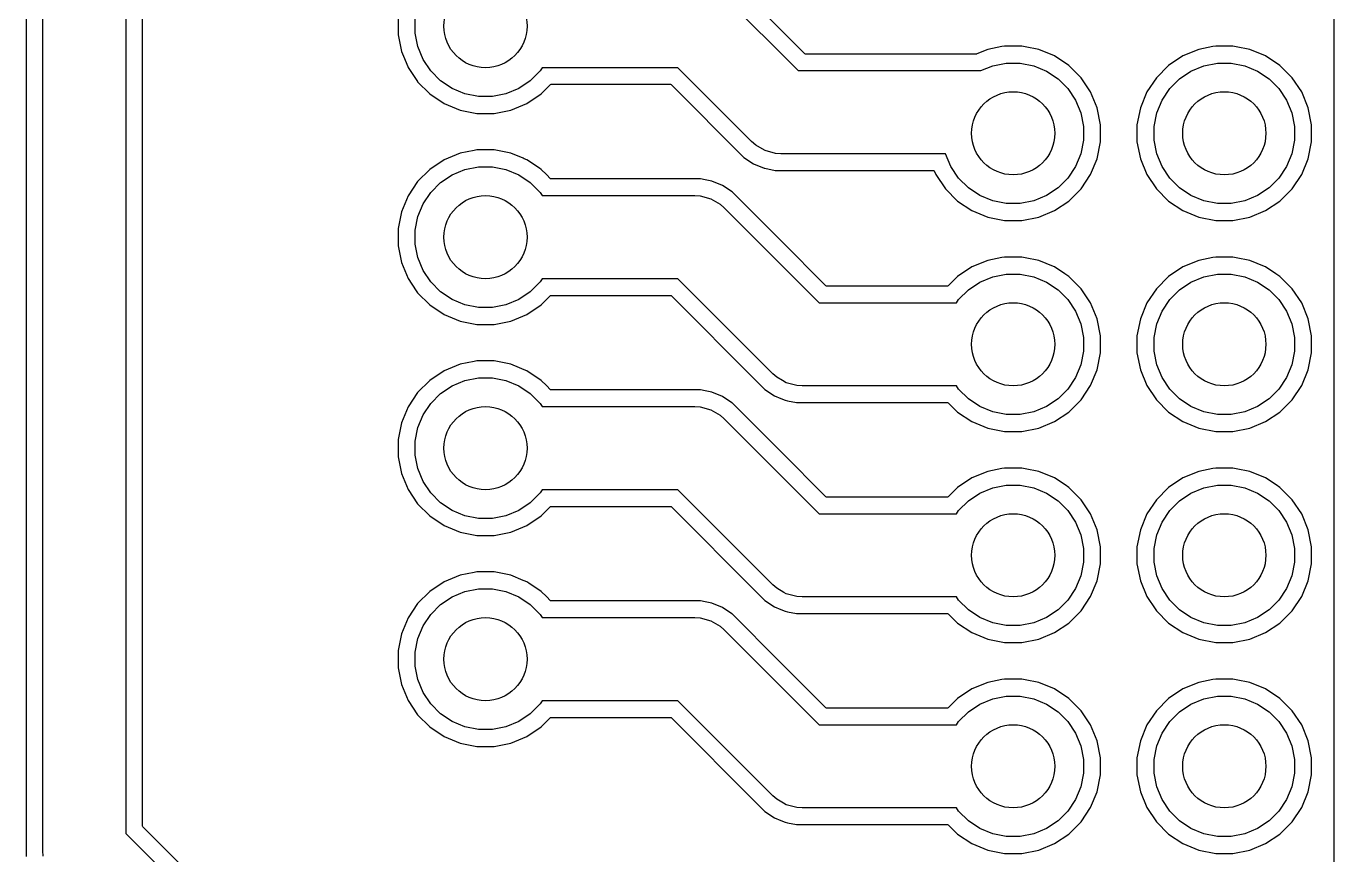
# Model space of a CAD drawing. Extents: x 1.77 to 4.61, y -4.15 to -1.95.
# Drawn here: x 3.992 to 4.612, y -3.442 to -3.049 of the extents above; entities that cross this region are included whole.
import ezdxf

# ---------------------------------------------------------------- set-up
doc = ezdxf.new("R2010")
doc.units = 0
doc.header["$MEASUREMENT"] = 0
doc.layers.add('BLACK', color=7, linetype='CONTINUOUS')

msp = doc.modelspace()

# ---------------------------------------------------------------- linework, layer by layer
at = {"layer": 'BLACK', "linetype": 'CONTINUOUS'}
for p, q in [((4.61189, -1.95045), (4.61189, -4.14955)), ((3.99242, -2.22124), (3.99242, -3.43728)), ((4.00031, -3.44), (4.00031, -2.22396)), ((4.03969, -2.23211), (4.03969, -3.43185)), ((4.32313, -3.03529), (4.35815, -3.07031)), ((4.04758, -3.14514), (4.04758, -3.04514)), ((4.16864, -3.04514), (4.16864, -3.05329)), ((4.1767, -3.05249), (4.1767, -3.04593)), ((4.36129, -3.06229), (4.34414, -3.04514)), ((4.16864, -3.05329), (4.17023, -3.06128)), ((4.17798, -3.05893), (4.1767, -3.05249)), ((4.18049, -3.06499), (4.17798, -3.05893)), ((4.45461, -3.0589), (4.44794, -3.06023)), ((4.45593, -3.05864), (4.45461, -3.0589)), ((4.46407, -3.05864), (4.45593, -3.05864)), ((4.46565, -3.05896), (4.46407, -3.05864)), ((4.47206, -3.06023), (4.46565, -3.05896)), ((4.55461, -3.0589), (4.54794, -3.06023)), ((4.55593, -3.05864), (4.55461, -3.0589)), ((4.56407, -3.05864), (4.55593, -3.05864)), ((4.56565, -3.05896), (4.56407, -3.05864)), ((4.57206, -3.06023), (4.56565, -3.05896)), ((4.17023, -3.06128), (4.17023, -3.06128)), ((4.17023, -3.06128), (4.17116, -3.06351)), ((4.17116, -3.06351), (4.17315, -3.06832)), ((4.18413, -3.07044), (4.18049, -3.06499)), ((4.36161, -3.06242), (4.36129, -3.06229)), ((4.44256, -3.06242), (4.36161, -3.06242)), ((4.44273, -3.06239), (4.44256, -3.06242)), ((4.44794, -3.06023), (4.44273, -3.06239)), ((4.44794, -3.06023), (4.44794, -3.06023)), ((4.47959, -3.06335), (4.47206, -3.06023)), ((4.47206, -3.06023), (4.47206, -3.06023)), ((4.48636, -3.06787), (4.47959, -3.06335)), ((4.54041, -3.06335), (4.53364, -3.06787)), ((4.54794, -3.06023), (4.54041, -3.06335)), ((4.54794, -3.06023), (4.54794, -3.06023)), ((4.57959, -3.06335), (4.57206, -3.06023)), ((4.57206, -3.06023), (4.57206, -3.06023)), ((4.58636, -3.06787), (4.57959, -3.06335)), ((4.17315, -3.06832), (4.17335, -3.0688)), ((4.17335, -3.0688), (4.17781, -3.07548)), ((4.18877, -3.07508), (4.18413, -3.07044)), ((4.23587, -3.07044), (4.23123, -3.07508)), ((4.2369, -3.0689), (4.23587, -3.07044)), ((4.30106, -3.0689), (4.2369, -3.0689)), ((4.33608, -3.10392), (4.30106, -3.0689)), ((4.35815, -3.07031), (4.44464, -3.07031)), ((4.44464, -3.07031), (4.45029, -3.06798)), ((4.45029, -3.06798), (4.45672, -3.0667)), ((4.45672, -3.0667), (4.46328, -3.0667)), ((4.46328, -3.0667), (4.46971, -3.06798)), ((4.46971, -3.06798), (4.47578, -3.07049)), ((4.47578, -3.07049), (4.48123, -3.07413)), ((4.49213, -3.07364), (4.48636, -3.06787)), ((4.48636, -3.06787), (4.48636, -3.06787)), ((4.53364, -3.06787), (4.52787, -3.07364)), ((4.53877, -3.07413), (4.54422, -3.07049)), ((4.54422, -3.07049), (4.55029, -3.06798)), ((4.55029, -3.06798), (4.55672, -3.0667)), ((4.55672, -3.0667), (4.56328, -3.0667)), ((4.56328, -3.0667), (4.56971, -3.06798)), ((4.56971, -3.06798), (4.57578, -3.07049)), ((4.57578, -3.07049), (4.58123, -3.07413)), ((4.59213, -3.07364), (4.58636, -3.06787)), ((4.58636, -3.06787), (4.58636, -3.06787)), ((4.17781, -3.07548), (4.17787, -3.07558)), ((4.17787, -3.07558), (4.18364, -3.08134)), ((4.19422, -3.07873), (4.18877, -3.07508)), ((4.20029, -3.08124), (4.19422, -3.07873)), ((4.22578, -3.07873), (4.21971, -3.08124)), ((4.23123, -3.07508), (4.22578, -3.07873)), ((4.23636, -3.08134), (4.24078, -3.07692)), ((4.24078, -3.07692), (4.2411, -3.07679)), ((4.2411, -3.07679), (4.2976, -3.07679)), ((4.2976, -3.07679), (4.29792, -3.07692)), ((4.29792, -3.07692), (4.33242, -3.11142)), ((4.48123, -3.07413), (4.48587, -3.07877)), ((4.49665, -3.08041), (4.49213, -3.07364)), ((4.52787, -3.07364), (4.52335, -3.08041)), ((4.53413, -3.07877), (4.53877, -3.07413)), ((4.58123, -3.07413), (4.58587, -3.07877)), ((4.59665, -3.08041), (4.59213, -3.07364)), ((4.18364, -3.08134), (4.19041, -3.08586)), ((4.20672, -3.08252), (4.20029, -3.08124)), ((4.21328, -3.08252), (4.20672, -3.08252)), ((4.21971, -3.08124), (4.21328, -3.08252)), ((4.22959, -3.08586), (4.23636, -3.08134)), ((4.48587, -3.07877), (4.48951, -3.08422)), ((4.48951, -3.08422), (4.49202, -3.09029)), ((4.49977, -3.08794), (4.49665, -3.08041)), ((4.52335, -3.08041), (4.52023, -3.08794)), ((4.52798, -3.09029), (4.53049, -3.08422)), ((4.53049, -3.08422), (4.53413, -3.07877)), ((4.58587, -3.07877), (4.58951, -3.08422)), ((4.58951, -3.08422), (4.59202, -3.09029)), ((4.59977, -3.08794), (4.59665, -3.08041)), ((4.19041, -3.08586), (4.19794, -3.08898)), ((4.19794, -3.08898), (4.20593, -3.09057)), ((4.20593, -3.09057), (4.20593, -3.09057)), ((4.20593, -3.09057), (4.21407, -3.09057)), ((4.21407, -3.09057), (4.22206, -3.08898)), ((4.21407, -3.09057), (4.21407, -3.09057)), ((4.22206, -3.08898), (4.22959, -3.08586)), ((4.49202, -3.09029), (4.4933, -3.09672)), ((4.50136, -3.09593), (4.49977, -3.08794)), ((4.52023, -3.08794), (4.51864, -3.09593)), ((4.52023, -3.08794), (4.52023, -3.08794)), ((4.5267, -3.09672), (4.52798, -3.09029)), ((4.59202, -3.09029), (4.5933, -3.09672)), ((4.60136, -3.09593), (4.59977, -3.08794)), ((4.4933, -3.09672), (4.4933, -3.10328)), ((4.50136, -3.10407), (4.50136, -3.09593)), ((4.51864, -3.09593), (4.51864, -3.10407)), ((4.5267, -3.10328), (4.5267, -3.09672)), ((4.5933, -3.09672), (4.5933, -3.10328)), ((4.60136, -3.10407), (4.60136, -3.09593)), ((4.4933, -3.10328), (4.49202, -3.10971)), ((4.52798, -3.10971), (4.5267, -3.10328)), ((4.5933, -3.10328), (4.59202, -3.10971)), ((4.19794, -3.10944), (4.19041, -3.11256)), ((4.20461, -3.10812), (4.19794, -3.10944)), ((4.19794, -3.10944), (4.19794, -3.10944)), ((4.20593, -3.10785), (4.20461, -3.10812)), ((4.21407, -3.10785), (4.20593, -3.10785)), ((4.21565, -3.10817), (4.21407, -3.10785)), ((4.22206, -3.10944), (4.21565, -3.10817)), ((4.22789, -3.11186), (4.22206, -3.10944)), ((4.22206, -3.10944), (4.22206, -3.10944)), ((4.33802, -3.10562), (4.33608, -3.10392)), ((4.34212, -3.10799), (4.33802, -3.10562)), ((4.33802, -3.10562), (4.33802, -3.10562)), ((4.34247, -3.10819), (4.34212, -3.10799)), ((4.34743, -3.10952), (4.34247, -3.10819)), ((4.35, -3.10969), (4.34743, -3.10952)), ((4.34743, -3.10952), (4.34743, -3.10952)), ((4.42797, -3.10969), (4.35, -3.10969)), ((4.42798, -3.10971), (4.42797, -3.10969)), ((4.43049, -3.11578), (4.42798, -3.10971)), ((4.49202, -3.10971), (4.48951, -3.11578)), ((4.49977, -3.11206), (4.50136, -3.10407)), ((4.51864, -3.10407), (4.52023, -3.11206)), ((4.53049, -3.11578), (4.52798, -3.10971)), ((4.59202, -3.10971), (4.58951, -3.11578)), ((4.59977, -3.11206), (4.60136, -3.10407)), ((4.19041, -3.11256), (4.18364, -3.11709)), ((4.20029, -3.11719), (4.20672, -3.11591)), ((4.20672, -3.11591), (4.21328, -3.11591)), ((4.21328, -3.11591), (4.21971, -3.11719)), ((4.22839, -3.11206), (4.22789, -3.11186)), ((4.22959, -3.11256), (4.22839, -3.11206)), ((4.23563, -3.11659), (4.22959, -3.11256)), ((4.33242, -3.11142), (4.33694, -3.11444)), ((4.33694, -3.11444), (4.34196, -3.11652)), ((4.43413, -3.12123), (4.43049, -3.11578)), ((4.48951, -3.11578), (4.48587, -3.12123)), ((4.49665, -3.11959), (4.49977, -3.11206)), ((4.52023, -3.11206), (4.52023, -3.11206)), ((4.52023, -3.11206), (4.52335, -3.11959)), ((4.53413, -3.12123), (4.53049, -3.11578)), ((4.58951, -3.11578), (4.58587, -3.12123)), ((4.59665, -3.11959), (4.59977, -3.11206)), ((4.18364, -3.11709), (4.17787, -3.12285)), ((4.18877, -3.12334), (4.19422, -3.1197)), ((4.19422, -3.1197), (4.20029, -3.11719)), ((4.21971, -3.11719), (4.22578, -3.1197)), ((4.22578, -3.1197), (4.23123, -3.12334)), ((4.23636, -3.11709), (4.23563, -3.11659)), ((4.23887, -3.11959), (4.23636, -3.11709)), ((4.24078, -3.1215), (4.23887, -3.11959)), ((4.2411, -3.12163), (4.24078, -3.1215)), ((4.31193, -3.12163), (4.2411, -3.12163)), ((4.31405, -3.12206), (4.31193, -3.12163)), ((4.31193, -3.12163), (4.31193, -3.12163)), ((4.31193, -3.12163), (4.31193, -3.12163)), ((4.31726, -3.12269), (4.31405, -3.12206)), ((4.34196, -3.11652), (4.34234, -3.11659)), ((4.34234, -3.11659), (4.34234, -3.11659)), ((4.34234, -3.11659), (4.34234, -3.11659)), ((4.34234, -3.11659), (4.34728, -3.11758)), ((4.34728, -3.11758), (4.42221, -3.11758)), ((4.42221, -3.11758), (4.42253, -3.11771)), ((4.42253, -3.11771), (4.42263, -3.11786)), ((4.42263, -3.11786), (4.42335, -3.11959)), ((4.42335, -3.11959), (4.42787, -3.12636)), ((4.43877, -3.12587), (4.43413, -3.12123)), ((4.48587, -3.12123), (4.48123, -3.12587)), ((4.49213, -3.12636), (4.49665, -3.11959)), ((4.52335, -3.11959), (4.52787, -3.12636)), ((4.53877, -3.12587), (4.53413, -3.12123)), ((4.58587, -3.12123), (4.58123, -3.12587)), ((4.59213, -3.12636), (4.59665, -3.11959)), ((4.17787, -3.12285), (4.17335, -3.12962)), ((4.18049, -3.13344), (4.18413, -3.12798)), ((4.18413, -3.12798), (4.18877, -3.12334)), ((4.23123, -3.12334), (4.23587, -3.12798)), ((4.23587, -3.12798), (4.2369, -3.12953)), ((4.32228, -3.12477), (4.31726, -3.12269)), ((4.32679, -3.12779), (4.32228, -3.12477)), ((4.34988, -3.15087), (4.32679, -3.12779)), ((4.32679, -3.12779), (4.32679, -3.12779)), ((4.42787, -3.12636), (4.42787, -3.12636)), ((4.42787, -3.12636), (4.43364, -3.13213)), ((4.44422, -3.12951), (4.43877, -3.12587)), ((4.48123, -3.12587), (4.47578, -3.12951)), ((4.48636, -3.13213), (4.49213, -3.12636)), ((4.52787, -3.12636), (4.52787, -3.12636)), ((4.52787, -3.12636), (4.53364, -3.13213)), ((4.54422, -3.12951), (4.53877, -3.12587)), ((4.58123, -3.12587), (4.57578, -3.12951)), ((4.58636, -3.13213), (4.59213, -3.12636)), ((4.17335, -3.12962), (4.17023, -3.13715)), ((4.17798, -3.1395), (4.18049, -3.13344)), ((4.2369, -3.12953), (4.30921, -3.12953)), ((4.30921, -3.12953), (4.31178, -3.1297)), ((4.31178, -3.1297), (4.31178, -3.1297)), ((4.31178, -3.1297), (4.31675, -3.13103)), ((4.31675, -3.13103), (4.3212, -3.1336)), ((4.3212, -3.1336), (4.3212, -3.1336)), ((4.3212, -3.1336), (4.32313, -3.13529)), ((4.43364, -3.13213), (4.44041, -3.13665)), ((4.45029, -3.13202), (4.44422, -3.12951)), ((4.45672, -3.1333), (4.45029, -3.13202)), ((4.46328, -3.1333), (4.45672, -3.1333)), ((4.46971, -3.13202), (4.46328, -3.1333)), ((4.47578, -3.12951), (4.46971, -3.13202)), ((4.47959, -3.13665), (4.48636, -3.13213)), ((4.53364, -3.13213), (4.54041, -3.13665)), ((4.55029, -3.13202), (4.54422, -3.12951)), ((4.55672, -3.1333), (4.55029, -3.13202)), ((4.56328, -3.1333), (4.55672, -3.1333)), ((4.56971, -3.13202), (4.56328, -3.1333)), ((4.57578, -3.12951), (4.56971, -3.13202)), ((4.57959, -3.13665), (4.58636, -3.13213)), ((4.17023, -3.13715), (4.16864, -3.14514)), ((4.17023, -3.13715), (4.17023, -3.13715)), ((4.1767, -3.14593), (4.17798, -3.1395)), ((4.32313, -3.13529), (4.36815, -3.18031)), ((4.44041, -3.13665), (4.44794, -3.13977)), ((4.44794, -3.13977), (4.45593, -3.14136)), ((4.46407, -3.14136), (4.47206, -3.13977)), ((4.47206, -3.13977), (4.47959, -3.13665)), ((4.54041, -3.13665), (4.54794, -3.13977)), ((4.54794, -3.13977), (4.55593, -3.14136)), ((4.56407, -3.14136), (4.57206, -3.13977)), ((4.57206, -3.13977), (4.57959, -3.13665)), ((4.04758, -3.24514), (4.04758, -3.14514)), ((4.16864, -3.14514), (4.16864, -3.15329)), ((4.1767, -3.15249), (4.1767, -3.14593)), ((4.45593, -3.14136), (4.45593, -3.14136)), ((4.45593, -3.14136), (4.46407, -3.14136)), ((4.46407, -3.14136), (4.46407, -3.14136)), ((4.55593, -3.14136), (4.55593, -3.14136)), ((4.55593, -3.14136), (4.56407, -3.14136)), ((4.56407, -3.14136), (4.56407, -3.14136)), ((4.17798, -3.15893), (4.1767, -3.15249)), ((4.37129, -3.17229), (4.34988, -3.15087)), ((4.16864, -3.15329), (4.17023, -3.16128)), ((4.18049, -3.16499), (4.17798, -3.15893)), ((4.45461, -3.1589), (4.44794, -3.16023)), ((4.45593, -3.15864), (4.45461, -3.1589)), ((4.46407, -3.15864), (4.45593, -3.15864)), ((4.46565, -3.15896), (4.46407, -3.15864)), ((4.47206, -3.16023), (4.46565, -3.15896)), ((4.55461, -3.1589), (4.54794, -3.16023)), ((4.55593, -3.15864), (4.55461, -3.1589)), ((4.56407, -3.15864), (4.55593, -3.15864)), ((4.56565, -3.15896), (4.56407, -3.15864)), ((4.57206, -3.16023), (4.56565, -3.15896)), ((4.17023, -3.16128), (4.17023, -3.16128)), ((4.17023, -3.16128), (4.17335, -3.1688)), ((4.18413, -3.17044), (4.18049, -3.16499)), ((4.44041, -3.16335), (4.43364, -3.16787)), ((4.44794, -3.16023), (4.44041, -3.16335)), ((4.44794, -3.16023), (4.44794, -3.16023)), ((4.47557, -3.16168), (4.47206, -3.16023)), ((4.47206, -3.16023), (4.47206, -3.16023)), ((4.47902, -3.16311), (4.47557, -3.16168)), ((4.47959, -3.16335), (4.47902, -3.16311)), ((4.48445, -3.16659), (4.47959, -3.16335)), ((4.54041, -3.16335), (4.53364, -3.16787)), ((4.54794, -3.16023), (4.54041, -3.16335)), ((4.54794, -3.16023), (4.54794, -3.16023)), ((4.57557, -3.16168), (4.57206, -3.16023)), ((4.57206, -3.16023), (4.57206, -3.16023)), ((4.57902, -3.16311), (4.57557, -3.16168)), ((4.57959, -3.16335), (4.57902, -3.16311)), ((4.58445, -3.16659), (4.57959, -3.16335)), ((4.17335, -3.1688), (4.17724, -3.17462)), ((4.18877, -3.17508), (4.18413, -3.17044)), ((4.23587, -3.17044), (4.23123, -3.17508)), ((4.2369, -3.1689), (4.23587, -3.17044)), ((4.30106, -3.1689), (4.2369, -3.1689)), ((4.34608, -3.21392), (4.30106, -3.1689)), ((4.43364, -3.16787), (4.42922, -3.17229)), ((4.43877, -3.17413), (4.44422, -3.17049)), ((4.44422, -3.17049), (4.45029, -3.16798)), ((4.45029, -3.16798), (4.45672, -3.1667)), ((4.45672, -3.1667), (4.46328, -3.1667)), ((4.46328, -3.1667), (4.46971, -3.16798)), ((4.46971, -3.16798), (4.47578, -3.17049)), ((4.47578, -3.17049), (4.48123, -3.17413)), ((4.48636, -3.16787), (4.48445, -3.16659)), ((4.49213, -3.17364), (4.48636, -3.16787)), ((4.53364, -3.16787), (4.52787, -3.17364)), ((4.53877, -3.17413), (4.54422, -3.17049)), ((4.54422, -3.17049), (4.55029, -3.16798)), ((4.55029, -3.16798), (4.55672, -3.1667)), ((4.55672, -3.1667), (4.56328, -3.1667)), ((4.56328, -3.1667), (4.56971, -3.16798)), ((4.56971, -3.16798), (4.57578, -3.17049)), ((4.57578, -3.17049), (4.58123, -3.17413)), ((4.58636, -3.16787), (4.58445, -3.16659)), ((4.59213, -3.17364), (4.58636, -3.16787)), ((4.17724, -3.17462), (4.17787, -3.17558)), ((4.17787, -3.17558), (4.18364, -3.18134)), ((4.19422, -3.17873), (4.18877, -3.17508)), ((4.23123, -3.17508), (4.22578, -3.17873)), ((4.23636, -3.18134), (4.24078, -3.17692)), ((4.24078, -3.17692), (4.2411, -3.17679)), ((4.2411, -3.17679), (4.2976, -3.17679)), ((4.2976, -3.17679), (4.29792, -3.17692)), ((4.29792, -3.17692), (4.33858, -3.21758)), ((4.37161, -3.17242), (4.37129, -3.17229)), ((4.4289, -3.17242), (4.37161, -3.17242)), ((4.42922, -3.17229), (4.4289, -3.17242)), ((4.43413, -3.17877), (4.43877, -3.17413)), ((4.48123, -3.17413), (4.48587, -3.17877)), ((4.49665, -3.18041), (4.49213, -3.17364)), ((4.52787, -3.17364), (4.52335, -3.18041)), ((4.53413, -3.17877), (4.53877, -3.17413)), ((4.58123, -3.17413), (4.58587, -3.17877)), ((4.59665, -3.18041), (4.59213, -3.17364)), ((4.18364, -3.18134), (4.19041, -3.18586)), ((4.20029, -3.18124), (4.19422, -3.17873)), ((4.20672, -3.18252), (4.20029, -3.18124)), ((4.21328, -3.18252), (4.20672, -3.18252)), ((4.21971, -3.18124), (4.21328, -3.18252)), ((4.22578, -3.17873), (4.21971, -3.18124)), ((4.22959, -3.18586), (4.23636, -3.18134)), ((4.36815, -3.18031), (4.4331, -3.18031)), ((4.4331, -3.18031), (4.43413, -3.17877)), ((4.48587, -3.17877), (4.48951, -3.18422)), ((4.49977, -3.18794), (4.49665, -3.18041)), ((4.52335, -3.18041), (4.52023, -3.18794)), ((4.53049, -3.18422), (4.53413, -3.17877)), ((4.58587, -3.17877), (4.58951, -3.18422)), ((4.59977, -3.18794), (4.59665, -3.18041)), ((4.19041, -3.18586), (4.19794, -3.18898)), ((4.19794, -3.18898), (4.20593, -3.19057)), ((4.21407, -3.19057), (4.22206, -3.18898)), ((4.22206, -3.18898), (4.22959, -3.18586)), ((4.48951, -3.18422), (4.49202, -3.19029)), ((4.50136, -3.19593), (4.49977, -3.18794)), ((4.52023, -3.18794), (4.51864, -3.19593)), ((4.52023, -3.18794), (4.52023, -3.18794)), ((4.52798, -3.19029), (4.53049, -3.18422)), ((4.58951, -3.18422), (4.59202, -3.19029)), ((4.60136, -3.19593), (4.59977, -3.18794)), ((4.20593, -3.19057), (4.20593, -3.19057)), ((4.20593, -3.19057), (4.21407, -3.19057)), ((4.21407, -3.19057), (4.21407, -3.19057)), ((4.49202, -3.19029), (4.4933, -3.19672)), ((4.50136, -3.20407), (4.50136, -3.19593)), ((4.51864, -3.19593), (4.51864, -3.20407)), ((4.5267, -3.19672), (4.52798, -3.19029)), ((4.59202, -3.19029), (4.5933, -3.19672)), ((4.60136, -3.20407), (4.60136, -3.19593)), ((4.4933, -3.19672), (4.4933, -3.20328)), ((4.5267, -3.20328), (4.5267, -3.19672)), ((4.5933, -3.19672), (4.5933, -3.20328)), ((4.20461, -3.20812), (4.19794, -3.20944)), ((4.20593, -3.20785), (4.20461, -3.20812)), ((4.21407, -3.20785), (4.20593, -3.20785)), ((4.21565, -3.20817), (4.21407, -3.20785)), ((4.22206, -3.20944), (4.21565, -3.20817)), ((4.4933, -3.20328), (4.49202, -3.20971)), ((4.49977, -3.21206), (4.50136, -3.20407)), ((4.51864, -3.20407), (4.52023, -3.21206)), ((4.52798, -3.20971), (4.5267, -3.20328)), ((4.5933, -3.20328), (4.59202, -3.20971)), ((4.59977, -3.21206), (4.60136, -3.20407)), ((4.19041, -3.21256), (4.18364, -3.21709)), ((4.19794, -3.20944), (4.19041, -3.21256)), ((4.19794, -3.20944), (4.19794, -3.20944)), ((4.22605, -3.2111), (4.22206, -3.20944)), ((4.22206, -3.20944), (4.22206, -3.20944)), ((4.22839, -3.21206), (4.22605, -3.2111)), ((4.22959, -3.21256), (4.22839, -3.21206)), ((4.23636, -3.21709), (4.22959, -3.21256)), ((4.34802, -3.21562), (4.34608, -3.21392)), ((4.49202, -3.20971), (4.48951, -3.21578)), ((4.49665, -3.21959), (4.49977, -3.21206)), ((4.52023, -3.21206), (4.52023, -3.21206)), ((4.52023, -3.21206), (4.52335, -3.21959)), ((4.53049, -3.21578), (4.52798, -3.20971)), ((4.59202, -3.20971), (4.58951, -3.21578)), ((4.59665, -3.21959), (4.59977, -3.21206)), ((4.18364, -3.21709), (4.17787, -3.22285)), ((4.18877, -3.22334), (4.19422, -3.2197)), ((4.19422, -3.2197), (4.20029, -3.21719)), ((4.20029, -3.21719), (4.20672, -3.21591)), ((4.20672, -3.21591), (4.21328, -3.21591)), ((4.21328, -3.21591), (4.21971, -3.21719)), ((4.21971, -3.21719), (4.22578, -3.2197)), ((4.22578, -3.2197), (4.23123, -3.22334)), ((4.23887, -3.21959), (4.23636, -3.21709)), ((4.23636, -3.21709), (4.23636, -3.21709)), ((4.24078, -3.2215), (4.23887, -3.21959)), ((4.33858, -3.21758), (4.34242, -3.22142)), ((4.35077, -3.2172), (4.34802, -3.21562)), ((4.34802, -3.21562), (4.34802, -3.21562)), ((4.35247, -3.21819), (4.35077, -3.2172)), ((4.35743, -3.21952), (4.35247, -3.21819)), ((4.36, -3.21969), (4.35743, -3.21952)), ((4.35743, -3.21952), (4.35743, -3.21952)), ((4.4331, -3.21969), (4.36, -3.21969)), ((4.43413, -3.22123), (4.4331, -3.21969)), ((4.43877, -3.22587), (4.43413, -3.22123)), ((4.48587, -3.22123), (4.48123, -3.22587)), ((4.48951, -3.21578), (4.48587, -3.22123)), ((4.49213, -3.22636), (4.49665, -3.21959)), ((4.52335, -3.21959), (4.52787, -3.22636)), ((4.53413, -3.22123), (4.53049, -3.21578)), ((4.53877, -3.22587), (4.53413, -3.22123)), ((4.58587, -3.22123), (4.58123, -3.22587)), ((4.58951, -3.21578), (4.58587, -3.22123)), ((4.59213, -3.22636), (4.59665, -3.21959)), ((4.17787, -3.22285), (4.17335, -3.22962)), ((4.18413, -3.22798), (4.18877, -3.22334)), ((4.23123, -3.22334), (4.23587, -3.22798)), ((4.2411, -3.22163), (4.24078, -3.2215)), ((4.31193, -3.22163), (4.2411, -3.22163)), ((4.31405, -3.22206), (4.31193, -3.22163)), ((4.31193, -3.22163), (4.31193, -3.22163)), ((4.31193, -3.22163), (4.31193, -3.22163)), ((4.31726, -3.22269), (4.31405, -3.22206)), ((4.32228, -3.22477), (4.31726, -3.22269)), ((4.32667, -3.22771), (4.32228, -3.22477)), ((4.34242, -3.22142), (4.34694, -3.22444)), ((4.34694, -3.22444), (4.34988, -3.22566)), ((4.34988, -3.22566), (4.35196, -3.22652)), ((4.35196, -3.22652), (4.35302, -3.22673)), ((4.35302, -3.22673), (4.35728, -3.22758)), ((4.44422, -3.22951), (4.43877, -3.22587)), ((4.48123, -3.22587), (4.47578, -3.22951)), ((4.48636, -3.23213), (4.49213, -3.22636)), ((4.52787, -3.22636), (4.52787, -3.22636)), ((4.52787, -3.22636), (4.53364, -3.23213)), ((4.54422, -3.22951), (4.53877, -3.22587)), ((4.58123, -3.22587), (4.57578, -3.22951)), ((4.58636, -3.23213), (4.59213, -3.22636)), ((4.17335, -3.22962), (4.17023, -3.23715)), ((4.17798, -3.2395), (4.18049, -3.23344)), ((4.18049, -3.23344), (4.18413, -3.22798)), ((4.23587, -3.22798), (4.2369, -3.22953)), ((4.2369, -3.22953), (4.30921, -3.22953)), ((4.30921, -3.22953), (4.31178, -3.2297)), ((4.31178, -3.2297), (4.31178, -3.2297)), ((4.31178, -3.2297), (4.31675, -3.23103)), ((4.31675, -3.23103), (4.3212, -3.2336)), ((4.3212, -3.2336), (4.3212, -3.2336)), ((4.3212, -3.2336), (4.32313, -3.23529)), ((4.32679, -3.22779), (4.32667, -3.22771)), ((4.34985, -3.25084), (4.32679, -3.22779)), ((4.35728, -3.22758), (4.4289, -3.22758)), ((4.4289, -3.22758), (4.42922, -3.22771)), ((4.42922, -3.22771), (4.43364, -3.23213)), ((4.43364, -3.23213), (4.44041, -3.23665)), ((4.45029, -3.23202), (4.44422, -3.22951)), ((4.45672, -3.2333), (4.45029, -3.23202)), ((4.46328, -3.2333), (4.45672, -3.2333)), ((4.46971, -3.23202), (4.46328, -3.2333)), ((4.47578, -3.22951), (4.46971, -3.23202)), ((4.47959, -3.23665), (4.48636, -3.23213)), ((4.53364, -3.23213), (4.54041, -3.23665)), ((4.55029, -3.23202), (4.54422, -3.22951)), ((4.55672, -3.2333), (4.55029, -3.23202)), ((4.56328, -3.2333), (4.55672, -3.2333)), ((4.56971, -3.23202), (4.56328, -3.2333)), ((4.57578, -3.22951), (4.56971, -3.23202)), ((4.57959, -3.23665), (4.58636, -3.23213)), ((4.17023, -3.23715), (4.16864, -3.24514)), ((4.17023, -3.23715), (4.17023, -3.23715)), ((4.1767, -3.24593), (4.17798, -3.2395)), ((4.32313, -3.23529), (4.36815, -3.28031)), ((4.44041, -3.23665), (4.44794, -3.23977)), ((4.44794, -3.23977), (4.45593, -3.24136)), ((4.46407, -3.24136), (4.47206, -3.23977)), ((4.47206, -3.23977), (4.47959, -3.23665)), ((4.54041, -3.23665), (4.54794, -3.23977)), ((4.54794, -3.23977), (4.55593, -3.24136)), ((4.56407, -3.24136), (4.57206, -3.23977)), ((4.57206, -3.23977), (4.57959, -3.23665)), ((4.04758, -3.34514), (4.04758, -3.24514)), ((4.16864, -3.24514), (4.16864, -3.25329)), ((4.1767, -3.25249), (4.1767, -3.24593)), ((4.45593, -3.24136), (4.45593, -3.24136)), ((4.45593, -3.24136), (4.46407, -3.24136)), ((4.46407, -3.24136), (4.46407, -3.24136)), ((4.55593, -3.24136), (4.55593, -3.24136)), ((4.55593, -3.24136), (4.56407, -3.24136)), ((4.56407, -3.24136), (4.56407, -3.24136)), ((4.37129, -3.27229), (4.34985, -3.25084)), ((4.16864, -3.25329), (4.17023, -3.26128)), ((4.17798, -3.25893), (4.1767, -3.25249)), ((4.17023, -3.26128), (4.17023, -3.26128)), ((4.17023, -3.26128), (4.17335, -3.2688)), ((4.18049, -3.26499), (4.17798, -3.25893)), ((4.44041, -3.26335), (4.43364, -3.26787)), ((4.44794, -3.26023), (4.44041, -3.26335)), ((4.45461, -3.2589), (4.44794, -3.26023)), ((4.44794, -3.26023), (4.44794, -3.26023)), ((4.45593, -3.25864), (4.45461, -3.2589)), ((4.46407, -3.25864), (4.45593, -3.25864)), ((4.46565, -3.25896), (4.46407, -3.25864)), ((4.47206, -3.26023), (4.46565, -3.25896)), ((4.47959, -3.26335), (4.47206, -3.26023)), ((4.47206, -3.26023), (4.47206, -3.26023)), ((4.48457, -3.26667), (4.47959, -3.26335)), ((4.54041, -3.26335), (4.53364, -3.26787)), ((4.54794, -3.26023), (4.54041, -3.26335)), ((4.55461, -3.2589), (4.54794, -3.26023)), ((4.54794, -3.26023), (4.54794, -3.26023)), ((4.55593, -3.25864), (4.55461, -3.2589)), ((4.56407, -3.25864), (4.55593, -3.25864)), ((4.56565, -3.25896), (4.56407, -3.25864)), ((4.57206, -3.26023), (4.56565, -3.25896)), ((4.57959, -3.26335), (4.57206, -3.26023)), ((4.57206, -3.26023), (4.57206, -3.26023)), ((4.58457, -3.26667), (4.57959, -3.26335)), ((4.17335, -3.2688), (4.17787, -3.27558)), ((4.18413, -3.27044), (4.18049, -3.26499)), ((4.18877, -3.27508), (4.18413, -3.27044)), ((4.23587, -3.27044), (4.23123, -3.27508)), ((4.2369, -3.2689), (4.23587, -3.27044)), ((4.30106, -3.2689), (4.2369, -3.2689)), ((4.34608, -3.31392), (4.30106, -3.2689)), ((4.43364, -3.26787), (4.42922, -3.27229)), ((4.43877, -3.27413), (4.44422, -3.27049)), ((4.44422, -3.27049), (4.45029, -3.26798)), ((4.45029, -3.26798), (4.45672, -3.2667)), ((4.45672, -3.2667), (4.46328, -3.2667)), ((4.46328, -3.2667), (4.46971, -3.26798)), ((4.46971, -3.26798), (4.47578, -3.27049)), ((4.47578, -3.27049), (4.48123, -3.27413)), ((4.48636, -3.26787), (4.48457, -3.26667)), ((4.49213, -3.27364), (4.48636, -3.26787)), ((4.53364, -3.26787), (4.52787, -3.27364)), ((4.53877, -3.27413), (4.54422, -3.27049)), ((4.54422, -3.27049), (4.55029, -3.26798)), ((4.55029, -3.26798), (4.55672, -3.2667)), ((4.55672, -3.2667), (4.56328, -3.2667)), ((4.56328, -3.2667), (4.56971, -3.26798)), ((4.56971, -3.26798), (4.57578, -3.27049)), ((4.57578, -3.27049), (4.58123, -3.27413)), ((4.58636, -3.26787), (4.58457, -3.26667)), ((4.59213, -3.27364), (4.58636, -3.26787)), ((4.17787, -3.27558), (4.17787, -3.27558)), ((4.17787, -3.27558), (4.18364, -3.28134)), ((4.19422, -3.27873), (4.18877, -3.27508)), ((4.23123, -3.27508), (4.22578, -3.27873)), ((4.23636, -3.28134), (4.24078, -3.27692)), ((4.24078, -3.27692), (4.2411, -3.27679)), ((4.2411, -3.27679), (4.2976, -3.27679)), ((4.2976, -3.27679), (4.29792, -3.27692)), ((4.29792, -3.27692), (4.33858, -3.31758)), ((4.37161, -3.27242), (4.37129, -3.27229)), ((4.4289, -3.27242), (4.37161, -3.27242)), ((4.42922, -3.27229), (4.4289, -3.27242)), ((4.43413, -3.27877), (4.43877, -3.27413)), ((4.48123, -3.27413), (4.48587, -3.27877)), ((4.49665, -3.28041), (4.49213, -3.27364)), ((4.52787, -3.27364), (4.52335, -3.28041)), ((4.53413, -3.27877), (4.53877, -3.27413)), ((4.58123, -3.27413), (4.58587, -3.27877)), ((4.59665, -3.28041), (4.59213, -3.27364)), ((4.18364, -3.28134), (4.19041, -3.28586)), ((4.20029, -3.28124), (4.19422, -3.27873)), ((4.20672, -3.28252), (4.20029, -3.28124)), ((4.21328, -3.28252), (4.20672, -3.28252)), ((4.21971, -3.28124), (4.21328, -3.28252)), ((4.22578, -3.27873), (4.21971, -3.28124)), ((4.22959, -3.28586), (4.23636, -3.28134)), ((4.36815, -3.28031), (4.4331, -3.28031)), ((4.4331, -3.28031), (4.43413, -3.27877)), ((4.48587, -3.27877), (4.48951, -3.28422)), ((4.49977, -3.28794), (4.49665, -3.28041)), ((4.52335, -3.28041), (4.52023, -3.28794)), ((4.53049, -3.28422), (4.53413, -3.27877)), ((4.58587, -3.27877), (4.58951, -3.28422)), ((4.59977, -3.28794), (4.59665, -3.28041)), ((4.19041, -3.28586), (4.19794, -3.28898)), ((4.19794, -3.28898), (4.20593, -3.29057)), ((4.21407, -3.29057), (4.22206, -3.28898)), ((4.22206, -3.28898), (4.22959, -3.28586)), ((4.48951, -3.28422), (4.49202, -3.29029)), ((4.50136, -3.29593), (4.49977, -3.28794)), ((4.52023, -3.28794), (4.51864, -3.29593)), ((4.52023, -3.28794), (4.52023, -3.28794)), ((4.52798, -3.29029), (4.53049, -3.28422)), ((4.58951, -3.28422), (4.59202, -3.29029)), ((4.60136, -3.29593), (4.59977, -3.28794)), ((4.20593, -3.29057), (4.20593, -3.29057)), ((4.20593, -3.29057), (4.21407, -3.29057)), ((4.21407, -3.29057), (4.21407, -3.29057)), ((4.49202, -3.29029), (4.4933, -3.29672)), ((4.5267, -3.29672), (4.52798, -3.29029)), ((4.59202, -3.29029), (4.5933, -3.29672)), ((4.4933, -3.29672), (4.4933, -3.30328)), ((4.50136, -3.30407), (4.50136, -3.29593)), ((4.51864, -3.29593), (4.51864, -3.30407)), ((4.5267, -3.30328), (4.5267, -3.29672)), ((4.5933, -3.29672), (4.5933, -3.30328)), ((4.60136, -3.30407), (4.60136, -3.29593)), ((4.20593, -3.30785), (4.20461, -3.30812)), ((4.21407, -3.30785), (4.20593, -3.30785)), ((4.21565, -3.30817), (4.21407, -3.30785)), ((4.4933, -3.30328), (4.49202, -3.30971)), ((4.49977, -3.31206), (4.50136, -3.30407)), ((4.51864, -3.30407), (4.52023, -3.31206)), ((4.52798, -3.30971), (4.5267, -3.30328)), ((4.5933, -3.30328), (4.59202, -3.30971)), ((4.59977, -3.31206), (4.60136, -3.30407)), ((4.19041, -3.31256), (4.18364, -3.31709)), ((4.19794, -3.30944), (4.19041, -3.31256)), ((4.20461, -3.30812), (4.19794, -3.30944)), ((4.19794, -3.30944), (4.19794, -3.30944)), ((4.22206, -3.30944), (4.21565, -3.30817)), ((4.22789, -3.31186), (4.22206, -3.30944)), ((4.22206, -3.30944), (4.22206, -3.30944)), ((4.22839, -3.31206), (4.22789, -3.31186)), ((4.22959, -3.31256), (4.22839, -3.31206)), ((4.23056, -3.31321), (4.22959, -3.31256)), ((4.23636, -3.31709), (4.23056, -3.31321)), ((4.34802, -3.31562), (4.34608, -3.31392)), ((4.49202, -3.30971), (4.48951, -3.31578)), ((4.49665, -3.31959), (4.49977, -3.31206)), ((4.52023, -3.31206), (4.52023, -3.31206)), ((4.52023, -3.31206), (4.52335, -3.31959)), ((4.53049, -3.31578), (4.52798, -3.30971)), ((4.59202, -3.30971), (4.58951, -3.31578)), ((4.59665, -3.31959), (4.59977, -3.31206)), ((4.18364, -3.31709), (4.17787, -3.32285)), ((4.18877, -3.32334), (4.19422, -3.3197)), ((4.19422, -3.3197), (4.20029, -3.31719)), ((4.20029, -3.31719), (4.20672, -3.31591)), ((4.20672, -3.31591), (4.21328, -3.31591)), ((4.21328, -3.31591), (4.21971, -3.31719)), ((4.21971, -3.31719), (4.22578, -3.3197)), ((4.22578, -3.3197), (4.23123, -3.32334)), ((4.23887, -3.31959), (4.23636, -3.31709)), ((4.24078, -3.3215), (4.23887, -3.31959)), ((4.33858, -3.31758), (4.34242, -3.32142)), ((4.35142, -3.31758), (4.34802, -3.31562)), ((4.34802, -3.31562), (4.34802, -3.31562)), ((4.35247, -3.31819), (4.35142, -3.31758)), ((4.35743, -3.31952), (4.35247, -3.31819)), ((4.36, -3.31969), (4.35743, -3.31952)), ((4.35743, -3.31952), (4.35743, -3.31952)), ((4.4331, -3.31969), (4.36, -3.31969)), ((4.43413, -3.32123), (4.4331, -3.31969)), ((4.48951, -3.31578), (4.48587, -3.32123)), ((4.49213, -3.32636), (4.49665, -3.31959)), ((4.52335, -3.31959), (4.5275, -3.32581)), ((4.53413, -3.32123), (4.53049, -3.31578)), ((4.58951, -3.31578), (4.58587, -3.32123)), ((4.59213, -3.32636), (4.59665, -3.31959)), ((4.17787, -3.32285), (4.17335, -3.32962)), ((4.18413, -3.32798), (4.18877, -3.32334)), ((4.23123, -3.32334), (4.23587, -3.32798)), ((4.2411, -3.32163), (4.24078, -3.3215)), ((4.31193, -3.32163), (4.2411, -3.32163)), ((4.31405, -3.32206), (4.31193, -3.32163)), ((4.31193, -3.32163), (4.31193, -3.32163)), ((4.31193, -3.32163), (4.31193, -3.32163)), ((4.31726, -3.32269), (4.31405, -3.32206)), ((4.32228, -3.32477), (4.31726, -3.32269)), ((4.32667, -3.32771), (4.32228, -3.32477)), ((4.34242, -3.32142), (4.34694, -3.32444)), ((4.34694, -3.32444), (4.34988, -3.32566)), ((4.34988, -3.32566), (4.35196, -3.32652)), ((4.35196, -3.32652), (4.35302, -3.32673)), ((4.43877, -3.32587), (4.43413, -3.32123)), ((4.44422, -3.32951), (4.43877, -3.32587)), ((4.48123, -3.32587), (4.47578, -3.32951)), ((4.48587, -3.32123), (4.48123, -3.32587)), ((4.48636, -3.33213), (4.49213, -3.32636)), ((4.5275, -3.32581), (4.52787, -3.32636)), ((4.52787, -3.32636), (4.53364, -3.33213)), ((4.53877, -3.32587), (4.53413, -3.32123)), ((4.54422, -3.32951), (4.53877, -3.32587)), ((4.58123, -3.32587), (4.57578, -3.32951)), ((4.58587, -3.32123), (4.58123, -3.32587)), ((4.58636, -3.33213), (4.59213, -3.32636)), ((4.17335, -3.32962), (4.17023, -3.33715)), ((4.18049, -3.33344), (4.18413, -3.32798)), ((4.23587, -3.32798), (4.2369, -3.32953)), ((4.2369, -3.32953), (4.30921, -3.32953)), ((4.30921, -3.32953), (4.31178, -3.3297)), ((4.31178, -3.3297), (4.31178, -3.3297)), ((4.31178, -3.3297), (4.31675, -3.33103)), ((4.31675, -3.33103), (4.3212, -3.3336)), ((4.32679, -3.32779), (4.32667, -3.32771)), ((4.34914, -3.35013), (4.32679, -3.32779)), ((4.35302, -3.32673), (4.35728, -3.32758)), ((4.35728, -3.32758), (4.4289, -3.32758)), ((4.4289, -3.32758), (4.42922, -3.32771)), ((4.42922, -3.32771), (4.43364, -3.33213)), ((4.43364, -3.33213), (4.44041, -3.33665)), ((4.45029, -3.33202), (4.44422, -3.32951)), ((4.45672, -3.3333), (4.45029, -3.33202)), ((4.46971, -3.33202), (4.46328, -3.3333)), ((4.47578, -3.32951), (4.46971, -3.33202)), ((4.47959, -3.33665), (4.48636, -3.33213)), ((4.53364, -3.33213), (4.54041, -3.33665)), ((4.55029, -3.33202), (4.54422, -3.32951)), ((4.55672, -3.3333), (4.55029, -3.33202)), ((4.56971, -3.33202), (4.56328, -3.3333)), ((4.57578, -3.32951), (4.56971, -3.33202)), ((4.57959, -3.33665), (4.58636, -3.33213)), ((4.17023, -3.33715), (4.16864, -3.34514)), ((4.17023, -3.33715), (4.17023, -3.33715)), ((4.17798, -3.3395), (4.18049, -3.33344)), ((4.3212, -3.3336), (4.3212, -3.3336)), ((4.3212, -3.3336), (4.32313, -3.33529)), ((4.32313, -3.33529), (4.36815, -3.38031)), ((4.44041, -3.33665), (4.44794, -3.33977)), ((4.46328, -3.3333), (4.45672, -3.3333)), ((4.47206, -3.33977), (4.47959, -3.33665)), ((4.54041, -3.33665), (4.54794, -3.33977)), ((4.56328, -3.3333), (4.55672, -3.3333)), ((4.57206, -3.33977), (4.57959, -3.33665)), ((4.1767, -3.34593), (4.17798, -3.3395)), ((4.44794, -3.33977), (4.45593, -3.34136)), ((4.45593, -3.34136), (4.45593, -3.34136)), ((4.45593, -3.34136), (4.46407, -3.34136)), ((4.46407, -3.34136), (4.47206, -3.33977)), ((4.46407, -3.34136), (4.46407, -3.34136)), ((4.54794, -3.33977), (4.55593, -3.34136)), ((4.55593, -3.34136), (4.55593, -3.34136)), ((4.55593, -3.34136), (4.56407, -3.34136)), ((4.56407, -3.34136), (4.57206, -3.33977)), ((4.56407, -3.34136), (4.56407, -3.34136)), ((4.04758, -3.42839), (4.04758, -3.34514)), ((4.16864, -3.34514), (4.16864, -3.35329)), ((4.1767, -3.35249), (4.1767, -3.34593)), ((4.37129, -3.37229), (4.34914, -3.35013)), ((4.16864, -3.35329), (4.17023, -3.36128)), ((4.17798, -3.35893), (4.1767, -3.35249)), ((4.17023, -3.36128), (4.17023, -3.36128)), ((4.17023, -3.36128), (4.17335, -3.3688)), ((4.18049, -3.36499), (4.17798, -3.35893)), ((4.44041, -3.36335), (4.43364, -3.36787)), ((4.44794, -3.36023), (4.44041, -3.36335)), ((4.45461, -3.3589), (4.44794, -3.36023)), ((4.44794, -3.36023), (4.44794, -3.36023)), ((4.45593, -3.35864), (4.45461, -3.3589)), ((4.46407, -3.35864), (4.45593, -3.35864)), ((4.46565, -3.35896), (4.46407, -3.35864)), ((4.47206, -3.36023), (4.46565, -3.35896)), ((4.47959, -3.36335), (4.47206, -3.36023)), ((4.47206, -3.36023), (4.47206, -3.36023)), ((4.48636, -3.36787), (4.47959, -3.36335)), ((4.54041, -3.36335), (4.53364, -3.36787)), ((4.54794, -3.36023), (4.54041, -3.36335)), ((4.55461, -3.3589), (4.54794, -3.36023)), ((4.54794, -3.36023), (4.54794, -3.36023)), ((4.55593, -3.35864), (4.55461, -3.3589)), ((4.56407, -3.35864), (4.55593, -3.35864)), ((4.56565, -3.35896), (4.56407, -3.35864)), ((4.57206, -3.36023), (4.56565, -3.35896)), ((4.57959, -3.36335), (4.57206, -3.36023)), ((4.57206, -3.36023), (4.57206, -3.36023)), ((4.58636, -3.36787), (4.57959, -3.36335)), ((4.17335, -3.3688), (4.17787, -3.37558)), ((4.18413, -3.37044), (4.18049, -3.36499)), ((4.2369, -3.3689), (4.23587, -3.37044)), ((4.30106, -3.3689), (4.2369, -3.3689)), ((4.34608, -3.41392), (4.30106, -3.3689)), ((4.43364, -3.36787), (4.42922, -3.37229)), ((4.44422, -3.37049), (4.45029, -3.36798)), ((4.45029, -3.36798), (4.45672, -3.3667)), ((4.45672, -3.3667), (4.46328, -3.3667)), ((4.46328, -3.3667), (4.46971, -3.36798)), ((4.46971, -3.36798), (4.47578, -3.37049)), ((4.49213, -3.37364), (4.48636, -3.36787)), ((4.48636, -3.36787), (4.48636, -3.36787)), ((4.53364, -3.36787), (4.52787, -3.37364)), ((4.54422, -3.37049), (4.55029, -3.36798)), ((4.55029, -3.36798), (4.55672, -3.3667)), ((4.55672, -3.3667), (4.56328, -3.3667)), ((4.56328, -3.3667), (4.56971, -3.36798)), ((4.56971, -3.36798), (4.57578, -3.37049)), ((4.59213, -3.37364), (4.58636, -3.36787)), ((4.58636, -3.36787), (4.58636, -3.36787)), ((4.17787, -3.37558), (4.17787, -3.37558)), ((4.17787, -3.37558), (4.18364, -3.38134)), ((4.18877, -3.37508), (4.18413, -3.37044)), ((4.19422, -3.37873), (4.18877, -3.37508)), ((4.23123, -3.37508), (4.22578, -3.37873)), ((4.23587, -3.37044), (4.23123, -3.37508)), ((4.37161, -3.37242), (4.37129, -3.37229)), ((4.4289, -3.37242), (4.37161, -3.37242)), ((4.42922, -3.37229), (4.4289, -3.37242)), ((4.43413, -3.37877), (4.43877, -3.37413)), ((4.43877, -3.37413), (4.44422, -3.37049)), ((4.47578, -3.37049), (4.48123, -3.37413)), ((4.48123, -3.37413), (4.48587, -3.37877)), ((4.49665, -3.38041), (4.49213, -3.37364)), ((4.52787, -3.37364), (4.52335, -3.38041)), ((4.53413, -3.37877), (4.53877, -3.37413)), ((4.53877, -3.37413), (4.54422, -3.37049)), ((4.57578, -3.37049), (4.58123, -3.37413)), ((4.58123, -3.37413), (4.58587, -3.37877)), ((4.59665, -3.38041), (4.59213, -3.37364)), ((4.18364, -3.38134), (4.19041, -3.38586)), ((4.20029, -3.38124), (4.19422, -3.37873)), ((4.20672, -3.38252), (4.20029, -3.38124)), ((4.21971, -3.38124), (4.21328, -3.38252)), ((4.22578, -3.37873), (4.21971, -3.38124)), ((4.22959, -3.38586), (4.23636, -3.38134)), ((4.23636, -3.38134), (4.24078, -3.37692)), ((4.24078, -3.37692), (4.2411, -3.37679)), ((4.2411, -3.37679), (4.2976, -3.37679)), ((4.2976, -3.37679), (4.29792, -3.37692)), ((4.29792, -3.37692), (4.33858, -3.41758)), ((4.36815, -3.38031), (4.4331, -3.38031)), ((4.4331, -3.38031), (4.43413, -3.37877)), ((4.48587, -3.37877), (4.48951, -3.38422)), ((4.49977, -3.38794), (4.49665, -3.38041)), ((4.52335, -3.38041), (4.52023, -3.38794)), ((4.53049, -3.38422), (4.53413, -3.37877)), ((4.58587, -3.37877), (4.58951, -3.38422)), ((4.59977, -3.38794), (4.59665, -3.38041)), ((4.19041, -3.38586), (4.19794, -3.38898)), ((4.21328, -3.38252), (4.20672, -3.38252)), ((4.22206, -3.38898), (4.22959, -3.38586)), ((4.48951, -3.38422), (4.49202, -3.39029)), ((4.50136, -3.39593), (4.49977, -3.38794)), ((4.52023, -3.38794), (4.51864, -3.39593)), ((4.52023, -3.38794), (4.52023, -3.38794)), ((4.52798, -3.39029), (4.53049, -3.38422)), ((4.58951, -3.38422), (4.59202, -3.39029)), ((4.60136, -3.39593), (4.59977, -3.38794)), ((4.19794, -3.38898), (4.20593, -3.39057)), ((4.20593, -3.39057), (4.20593, -3.39057)), ((4.20593, -3.39057), (4.21407, -3.39057)), ((4.21407, -3.39057), (4.22206, -3.38898)), ((4.21407, -3.39057), (4.21407, -3.39057)), ((4.49202, -3.39029), (4.4933, -3.39672)), ((4.5267, -3.39672), (4.52798, -3.39029)), ((4.59202, -3.39029), (4.5933, -3.39672)), ((4.4933, -3.39672), (4.4933, -3.40328)), ((4.50136, -3.40407), (4.50136, -3.39593)), ((4.51864, -3.39593), (4.51864, -3.40407)), ((4.5267, -3.40328), (4.5267, -3.39672)), ((4.5933, -3.39672), (4.5933, -3.40328)), ((4.60136, -3.40407), (4.60136, -3.39593)), ((4.4933, -3.40328), (4.49202, -3.40971)), ((4.49977, -3.41206), (4.50136, -3.40407)), ((4.51864, -3.40407), (4.52023, -3.41206)), ((4.52798, -3.40971), (4.5267, -3.40328)), ((4.5933, -3.40328), (4.59202, -3.40971)), ((4.59977, -3.41206), (4.60136, -3.40407)), ((4.49202, -3.40971), (4.48951, -3.41578)), ((4.49665, -3.41959), (4.49977, -3.41206)), ((4.52023, -3.41206), (4.52023, -3.41206)), ((4.52023, -3.41206), (4.52335, -3.41959)), ((4.53049, -3.41578), (4.52798, -3.40971)), ((4.59202, -3.40971), (4.58951, -3.41578)), ((4.59665, -3.41959), (4.59977, -3.41206)), ((4.33858, -3.41758), (4.34242, -3.42142)), ((4.34802, -3.41562), (4.34608, -3.41392)), ((4.35113, -3.41742), (4.34802, -3.41562)), ((4.34802, -3.41562), (4.34802, -3.41562)), ((4.35247, -3.41819), (4.35113, -3.41742)), ((4.35743, -3.41952), (4.35247, -3.41819)), ((4.48951, -3.41578), (4.48587, -3.42123)), ((4.53413, -3.42123), (4.53049, -3.41578)), ((4.58951, -3.41578), (4.58587, -3.42123)), ((4.34242, -3.42142), (4.34694, -3.42444)), ((4.34694, -3.42444), (4.34988, -3.42566)), ((4.34988, -3.42566), (4.35196, -3.42652)), ((4.36, -3.41969), (4.35743, -3.41952)), ((4.35743, -3.41952), (4.35743, -3.41952)), ((4.4331, -3.41969), (4.36, -3.41969)), ((4.43413, -3.42123), (4.4331, -3.41969)), ((4.43877, -3.42587), (4.43413, -3.42123)), ((4.48587, -3.42123), (4.48123, -3.42587)), ((4.49213, -3.42636), (4.49665, -3.41959)), ((4.52335, -3.41959), (4.52787, -3.42636)), ((4.53877, -3.42587), (4.53413, -3.42123)), ((4.58587, -3.42123), (4.58123, -3.42587)), ((4.59213, -3.42636), (4.59665, -3.41959)), ((4.03969, -3.43185), (4.08815, -3.48031)), ((4.04771, -3.42871), (4.04758, -3.42839)), ((4.09129, -3.47229), (4.04771, -3.42871)), ((4.35196, -3.42652), (4.35302, -3.42673)), ((4.35302, -3.42673), (4.35728, -3.42758)), ((4.35728, -3.42758), (4.4289, -3.42758)), ((4.4289, -3.42758), (4.42922, -3.42771)), ((4.42922, -3.42771), (4.43364, -3.43213)), ((4.44422, -3.42951), (4.43877, -3.42587)), ((4.45029, -3.43202), (4.44422, -3.42951)), ((4.47578, -3.42951), (4.46971, -3.43202)), ((4.48123, -3.42587), (4.47578, -3.42951)), ((4.48636, -3.43213), (4.49213, -3.42636)), ((4.52787, -3.42636), (4.52787, -3.42636)), ((4.52787, -3.42636), (4.53364, -3.43213)), ((4.54422, -3.42951), (4.53877, -3.42587)), ((4.55029, -3.43202), (4.54422, -3.42951)), ((4.57578, -3.42951), (4.56971, -3.43202)), ((4.58123, -3.42587), (4.57578, -3.42951)), ((4.58636, -3.43213), (4.59213, -3.42636)), ((3.99242, -3.43728), (3.99242, -3.44272)), ((4.43364, -3.43213), (4.44041, -3.43665)), ((4.44041, -3.43665), (4.44794, -3.43977)), ((4.45672, -3.4333), (4.45029, -3.43202)), ((4.46328, -3.4333), (4.45672, -3.4333)), ((4.46971, -3.43202), (4.46328, -3.4333)), ((4.47206, -3.43977), (4.47959, -3.43665)), ((4.47959, -3.43665), (4.48636, -3.43213)), ((4.53364, -3.43213), (4.54041, -3.43665)), ((4.54041, -3.43665), (4.54794, -3.43977)), ((4.55672, -3.4333), (4.55029, -3.43202)), ((4.56328, -3.4333), (4.55672, -3.4333)), ((4.56971, -3.43202), (4.56328, -3.4333)), ((4.57206, -3.43977), (4.57959, -3.43665)), ((4.57959, -3.43665), (4.58636, -3.43213)), ((4.00048, -3.44257), (4.00031, -3.44)), ((4.44794, -3.43977), (4.45593, -3.44136)), ((4.45593, -3.44136), (4.45593, -3.44136)), ((4.45593, -3.44136), (4.46407, -3.44136)), ((4.46407, -3.44136), (4.47206, -3.43977)), ((4.46407, -3.44136), (4.46407, -3.44136)), ((4.54794, -3.43977), (4.55593, -3.44136)), ((4.55593, -3.44136), (4.55593, -3.44136)), ((4.55593, -3.44136), (4.56407, -3.44136)), ((4.56407, -3.44136), (4.57206, -3.43977)), ((4.56407, -3.44136), (4.56407, -3.44136))]:
    msp.add_line(p, q, dxfattribs=at)
at = {"layer": 'BLACK'}
for centre in [(4.21, -3.04921), (4.46, -3.1), (4.56, -3.1), (4.21, -3.14921), (4.46, -3.2), (4.56, -3.2), (4.21, -3.24921), (4.46, -3.3), (4.56, -3.3), (4.21, -3.34921), (4.46, -3.4), (4.56, -3.4)]:
    msp.add_circle(centre, 0.01969, dxfattribs=at)

doc.saveas('drawing.dxf')
